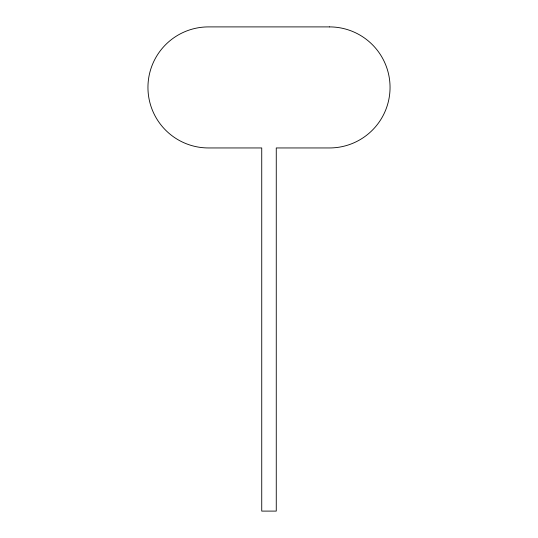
<?xml version="1.0" encoding="UTF-8"?>
<svg xmlns="http://www.w3.org/2000/svg" width="538" height="538" viewBox="0 0 538 538"><rect width="100%" height="100%" fill="white"/><g stroke="black" fill="none" stroke-linecap="round" stroke-linejoin="round"><path stroke-width="0.81" d="M329.525 26.9L208.475 26.9A60.525 60.525 0 0 0 147.95 87.425A60.525 60.525 0 0 0 208.475 147.95L261.737 147.95L261.737 511.1L276.263 511.1L276.263 147.95L329.525 147.95A60.525 60.525 0 0 0 390.05 87.425A60.525 60.525 0 0 0 329.525 26.9"/></g></svg>
